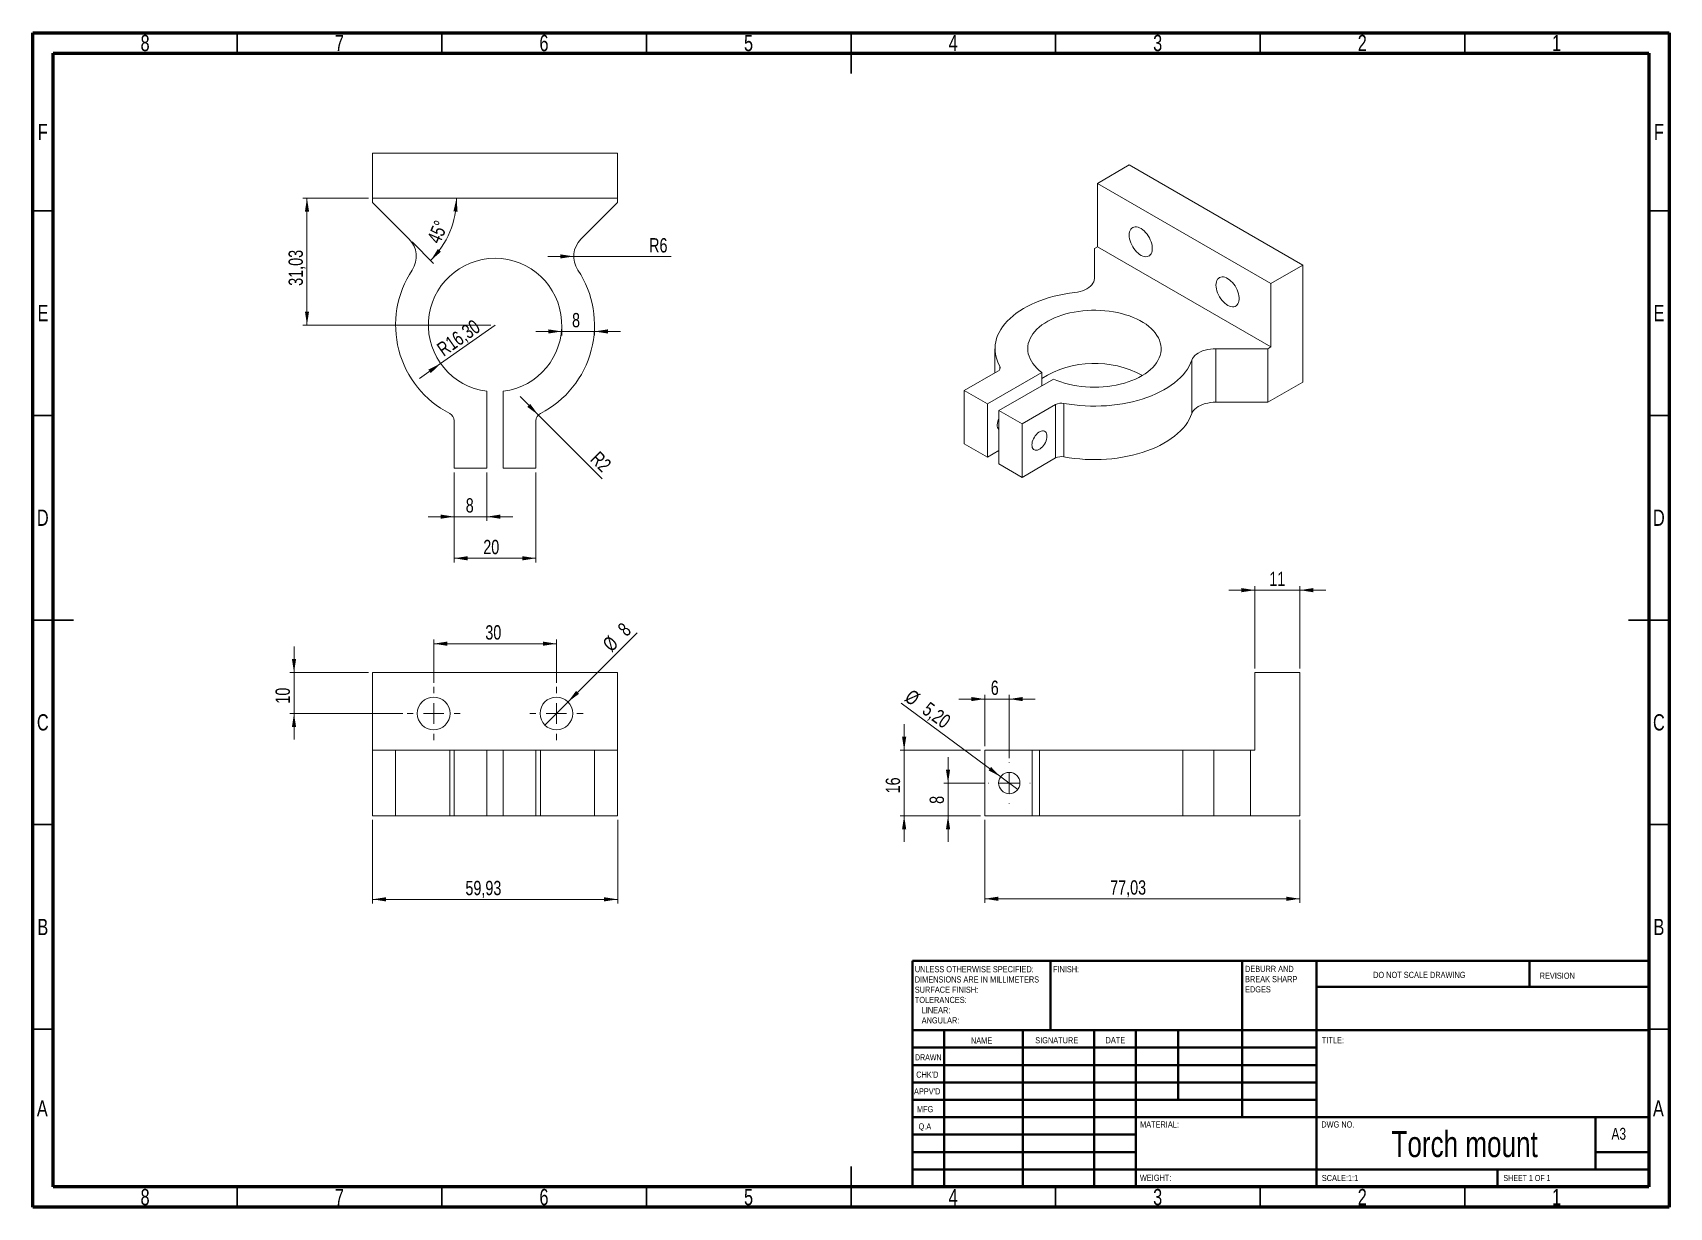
# Model space of a CAD drawing. Header units: millimetres. Extents: x 15 to 415, y 5 to 292.
import ezdxf

# ---------------------------------------------------------------- set-up
doc = ezdxf.new("R2010")
doc.units = ezdxf.units.MM
doc.styles.add('SLDTEXTSTYLE0', font='TXT', dxfattribs={"width": 0.75})
doc.styles.add('SLDTEXTSTYLE1', font='TXT', dxfattribs={"width": 0.686449})
doc.styles.add('SLDTEXTSTYLE2', font='TXT', dxfattribs={"width": 0.6875})
doc.dimstyles.new('SLDDIMSTYLE0', dxfattribs={"dimtxt": 3.5, "dimasz": 3.302, "dimexe": 0, "dimexo": 0.0625, "dimgap": 0.875, "dimtad": 1, "dimrnd": 1e-09, "dimzin": 12, "dimdsep": 46, "dimtxsty": 'SLDTEXTSTYLE0', "dimsah": 1, "dimcen": 0.09, "dimadec": 0, "dimazin": 3, "dimtfac": 1, "dimtofl": 0, "dimtmove": 0, "dimatfit": 3, "dimfxl": 1, "dimfrac": 2, "dimtolj": 1, "dimtzin": 12, "dimarcsym": 0})
doc.dimstyles.new('SLDDIMSTYLE1', dxfattribs={"dimtxt": 3.5, "dimasz": 3.302, "dimexe": 0, "dimexo": 0.0625, "dimgap": 0.875, "dimtad": 1, "dimrnd": 1e-09, "dimzin": 12, "dimdsep": 46, "dimtxsty": 'SLDTEXTSTYLE0', "dimblk1": 'NONE', "dimsah": 1, "dimcen": 0, "dimadec": 0, "dimazin": 3, "dimtfac": 1, "dimtmove": 0, "dimatfit": 3, "dimldrblk": 'NONE', "dimfxl": 1, "dimfrac": 2, "dimtolj": 1, "dimtzin": 12, "dimarcsym": 0})
doc.dimstyles.new('SLDDIMSTYLE2', dxfattribs={"dimtxt": 3.5, "dimasz": 3.302, "dimexe": 0, "dimexo": 0.0625, "dimgap": 0.875, "dimtad": 1, "dimrnd": 1e-09, "dimzin": 12, "dimdsep": 46, "dimtxsty": 'SLDTEXTSTYLE0', "dimsah": 1, "dimcen": 0.09, "dimadec": 0, "dimazin": 3, "dimtfac": 1, "dimtmove": 0, "dimatfit": 0, "dimfxl": 1, "dimfrac": 2, "dimtolj": 1, "dimtzin": 12, "dimarcsym": 0})
doc.dimstyles.new('SLDDIMSTYLE3', dxfattribs={"dimtxt": 3.5, "dimasz": 3.302, "dimexe": 0, "dimexo": 0.0625, "dimgap": 0.875, "dimtad": 1, "dimrnd": 1e-09, "dimzin": 12, "dimdsep": 46, "dimtxsty": 'SLDTEXTSTYLE0', "dimsah": 1, "dimcen": 0, "dimadec": 0, "dimazin": 3, "dimtfac": 1, "dimtofl": 0, "dimtmove": 1, "dimatfit": 3, "dimfxl": 1, "dimfrac": 2, "dimtolj": 1, "dimtzin": 12, "dimarcsym": 0})
doc.dimstyles.new('SLDDIMSTYLE4', dxfattribs={"dimtxt": 3.5, "dimasz": 3.302, "dimexe": 0, "dimexo": 0.0625, "dimgap": 0.875, "dimtad": 1, "dimrnd": 1e-09, "dimzin": 12, "dimdsep": 46, "dimtxsty": 'SLDTEXTSTYLE0', "dimsah": 1, "dimcen": 0, "dimadec": 0, "dimazin": 3, "dimtfac": 1, "dimtofl": 0, "dimtmove": 0, "dimatfit": 3, "dimfxl": 1, "dimfrac": 2, "dimtolj": 1, "dimtzin": 12, "dimarcsym": 0})
doc.dimstyles.new('SLDDIMSTYLE5', dxfattribs={"dimtxt": 3.5, "dimasz": 3.302, "dimexe": 0, "dimexo": 0.0625, "dimgap": 0.875, "dimtad": 1, "dimdec": 4, "dimzin": 12, "dimdsep": 46, "dimtxsty": 'SLDTEXTSTYLE0', "dimsah": 1, "dimcen": 0.09, "dimazin": 3, "dimtfac": 1, "dimtofl": 0, "dimtmove": 0, "dimatfit": 3, "dimfxl": 1, "dimfrac": 2, "dimtolj": 1, "dimtzin": 12, "dimarcsym": 0})

# ---------------------------------------------------------------- blocks, each defined once
blk = doc.blocks.new('SW_NOTE_0')
at = {"color": 0, "linetype": 'Continuous', "lineweight": 0, "char_height": 1.5, "attachment_point": 1, "style": 'SLDTEXTSTYLE0'}
for s, insert in [('UNLESS OTHERWISE SPECIFIED:', (0, 1.93)), ('SURFACE FINISH:', (0, -3.07)), ('DIMENSIONS ARE IN MILLIMETERS', (0, -0.57)), ('TOLERANCES:', (0, -5.57)), ('ANGULAR:', (1.69, -10.57)), ('LINEAR:', (1.69, -8.07))]:
    blk.add_mtext(s, dxfattribs=dict(at, insert=insert))
blk = doc.blocks.new('SW_NOTE_1')
at = {"color": 0, "linetype": 'Continuous', "lineweight": 0, "char_height": 1.5, "attachment_point": 1, "style": 'SLDTEXTSTYLE0'}
for s, insert in [('DEBURR AND', (0, 1.93)), ('BREAK SHARP', (0, -0.57)), ('EDGES', (0, -3.07))]:
    blk.add_mtext(s, dxfattribs=dict(at, insert=insert))
blk = doc.blocks.new('_D')
at = {"color": 7, "linetype": 'Continuous', "lineweight": 0}
for p, q in [((98.03, 99.66), (98.03, 79.24)), ((157.97, 99.66), (157.97, 79.24)), ((98.03, 80.24), (157.97, 80.24))]:
    blk.add_line(p, q, dxfattribs=at)
for points in [[(98.03, 80.24), (101.34, 79.74), (101.34, 80.75)], [(157.97, 80.24), (154.66, 80.75), (154.66, 79.74)]]:
    blk.add_solid(points, dxfattribs=at)
at = {"color": 7, "linetype": 'Continuous', "lineweight": 0, "insert": (120.76, 84.76), "char_height": 3.5, "attachment_point": 1, "style": 'SLDTEXTSTYLE0'}
blk.add_mtext('59,93', dxfattribs=at)
blk = doc.blocks.new('_D_1')
at = {"color": 7, "linetype": 'Continuous', "lineweight": 0}
for q in [(162.72, 145.38), (140.17, 122.83)]:
    blk.add_line((145.83, 128.49), q, dxfattribs=at)
blk.add_solid([(145.83, 128.49), (148.52, 130.46), (147.8, 131.18)], dxfattribs=at)
at = {"color": 7, "linetype": 'Continuous', "lineweight": 0, "char_height": 3.5, "attachment_point": 1, "rotation": 45, "style": 'SLDTEXTSTYLE0'}
for s, insert in [('%%c', (153.98, 142.99)), ('8', (157.67, 146.76))]:
    blk.add_mtext(s, dxfattribs=dict(at, insert=insert))
blk = doc.blocks.new('_NONE')
blk = doc.blocks.new('_D_2')
at = {"color": 7, "linetype": 'Continuous', "lineweight": 0}
for p, q in [((113, 133.16), (113, 143.71)), ((113, 142.71), (143, 142.71)), ((143, 133.16), (143, 143.71))]:
    blk.add_line(p, q, dxfattribs=at)
for points in [[(113, 142.71), (116.3, 142.2), (116.3, 143.22)], [(143, 142.71), (139.7, 143.22), (139.7, 142.2)]]:
    blk.add_solid(points, dxfattribs=at)
at = {"color": 7, "linetype": 'Continuous', "lineweight": 0, "insert": (125.62, 147.22), "char_height": 3.5, "attachment_point": 1, "style": 'SLDTEXTSTYLE0'}
blk.add_mtext('30', dxfattribs=at)
blk = doc.blocks.new('_D_3')
at = {"color": 7, "linetype": 'Continuous', "lineweight": 0}
for p, q in [((78.86, 135.66), (78.86, 142.01)), ((97.03, 135.66), (77.86, 135.66)), ((78.86, 125.66), (78.86, 135.66)), ((105.5, 125.66), (77.86, 125.66)), ((78.86, 125.66), (78.86, 119.31))]:
    blk.add_line(p, q, dxfattribs=at)
for points in [[(78.86, 135.66), (79.37, 138.96), (78.35, 138.96)], [(78.86, 125.66), (78.35, 122.36), (79.37, 122.36)]]:
    blk.add_solid(points, dxfattribs=at)
at = {"color": 7, "linetype": 'Continuous', "lineweight": 0, "insert": (74.35, 128.06), "char_height": 3.5, "attachment_point": 1, "rotation": 90, "style": 'SLDTEXTSTYLE0'}
blk.add_mtext('10', dxfattribs=at)
blk = doc.blocks.new('SW_CENTERMARKSYMBOL_0')
at = {"color": 0, "linetype": 'Continuous', "lineweight": 0}
for p, q in [((0, 5), (0, 6.5)), ((-5, 0), (-6.5, 0)), ((0, 0), (-2.5, 0)), ((0, 0), (0, 2.5)), ((0, 0), (0, -2.5)), ((0, 0), (2.5, 0)), ((5, 0), (6.5, 0)), ((0, -5), (0, -6.5))]:
    blk.add_line(p, q, dxfattribs=at)
blk = doc.blocks.new('SW_CENTERMARKSYMBOL_1')
at = {"color": 0, "linetype": 'Continuous', "lineweight": 0}
for p, q in [((0, 5), (0, 6.5)), ((-5, 0), (-6.5, 0)), ((0, 0), (-2.5, 0)), ((0, 0), (0, 2.5)), ((0, 0), (0, -2.5)), ((0, 0), (2.5, 0)), ((5, 0), (6.5, 0)), ((0, -5), (0, -6.5))]:
    blk.add_line(p, q, dxfattribs=at)
blk = doc.blocks.new('_D_4')
at = {"color": 7, "linetype": 'Continuous', "lineweight": 0}
for q in [(134.1, 203.09), (154.15, 182.98)]:
    blk.add_line((138.59, 198.59), q, dxfattribs=at)
blk.add_solid([(138.59, 198.59), (136.61, 201.29), (135.89, 200.57)], dxfattribs=at)
at = {"color": 7, "linetype": 'Continuous', "lineweight": 0, "insert": (153.51, 190), "char_height": 3.5, "attachment_point": 1, "rotation": 315, "style": 'SLDTEXTSTYLE0'}
blk.add_mtext('R2', dxfattribs=at)
blk = doc.blocks.new('_D_5')
at = {"color": 7, "linetype": 'Continuous', "lineweight": 0}
for q in [(140.89, 237.35), (171.08, 237.3)]:
    blk.add_line((147.24, 237.34), q, dxfattribs=at)
blk.add_solid([(147.24, 237.34), (143.94, 237.85), (143.94, 236.84)], dxfattribs=at)
at = {"color": 7, "linetype": 'Continuous', "lineweight": 0, "insert": (165.66, 241.81), "char_height": 3.5, "attachment_point": 1, "rotation": 0.0005, "style": 'SLDTEXTSTYLE0'}
blk.add_mtext('R6', dxfattribs=at)
blk = doc.blocks.new('_D_6')
at = {"color": 7, "linetype": 'Continuous', "lineweight": 0}
for q in [(128, 220.58), (109.52, 207.49)]:
    blk.add_line((114.7, 211.16), q, dxfattribs=at)
blk.add_solid([(114.7, 211.16), (111.71, 209.66), (112.3, 208.83)], dxfattribs=at)
at = {"color": 7, "linetype": 'Continuous', "lineweight": 0, "insert": (113.43, 215.6), "char_height": 3.5, "attachment_point": 1, "rotation": 35.3197, "style": 'SLDTEXTSTYLE0'}
blk.add_mtext('R16,30', dxfattribs=at)
blk = doc.blocks.new('_D_7')
at = {"color": 7, "linetype": 'Continuous', "lineweight": 0}
for p, q in [((118, 184.58), (118, 162.58)), ((138, 184.58), (138, 162.58)), ((118, 163.58), (138, 163.58))]:
    blk.add_line(p, q, dxfattribs=at)
for points in [[(118, 163.58), (121.3, 163.07), (121.3, 164.09)], [(138, 163.58), (134.7, 164.09), (134.7, 163.07)]]:
    blk.add_solid(points, dxfattribs=at)
at = {"color": 7, "linetype": 'Continuous', "lineweight": 0, "insert": (125.12, 168.09), "char_height": 3.5, "attachment_point": 1, "style": 'SLDTEXTSTYLE0'}
blk.add_mtext('20', dxfattribs=at)
blk = doc.blocks.new('_D_8')
at = {"color": 7, "linetype": 'Continuous', "lineweight": 0}
for p, q in [((118, 184.58), (118, 172.75)), ((126, 184.58), (126, 172.75)), ((118, 173.75), (111.65, 173.75)), ((126, 173.75), (118, 173.75)), ((126, 173.75), (132.35, 173.75))]:
    blk.add_line(p, q, dxfattribs=at)
for points in [[(118, 173.75), (114.7, 174.26), (114.7, 173.24)], [(126, 173.75), (129.3, 173.24), (129.3, 174.26)]]:
    blk.add_solid(points, dxfattribs=at)
at = {"color": 7, "linetype": 'Continuous', "lineweight": 0, "insert": (120.84, 178.26), "char_height": 3.5, "attachment_point": 1, "style": 'SLDTEXTSTYLE0'}
blk.add_mtext('8', dxfattribs=at)
blk = doc.blocks.new('_D_9')
at = {"color": 7, "linetype": 'Continuous', "lineweight": 0}
for p, q in [((97.03, 251.61), (81.03, 251.61)), ((82.03, 251.61), (82.03, 220.58)), ((127, 220.58), (81.03, 220.58))]:
    blk.add_line(p, q, dxfattribs=at)
for points in [[(82.03, 251.61), (81.53, 248.31), (82.54, 248.31)], [(82.03, 220.58), (82.54, 223.88), (81.53, 223.88)]]:
    blk.add_solid(points, dxfattribs=at)
at = {"color": 7, "linetype": 'Continuous', "lineweight": 0, "insert": (77.52, 230.16), "char_height": 3.5, "attachment_point": 1, "rotation": 90, "style": 'SLDTEXTSTYLE0'}
blk.add_mtext('31,03', dxfattribs=at)
blk = doc.blocks.new('_D_10')
at = {"color": 7, "linetype": 'Continuous', "lineweight": 0}
blk.add_line((107.71, 240.87), (112.96, 235.62), dxfattribs=at)
blk.add_arc((96.97, 251.61), 21.61, 315, 0, dxfattribs=at)
for points in [[(118.59, 251.61), (117.83, 248.35), (118.84, 248.28)], [(112.26, 236.32), (114.79, 238.5), (114.02, 239.16)]]:
    blk.add_solid(points, dxfattribs=at)
at = {"color": 7, "linetype": 'Continuous', "lineweight": 0, "insert": (111.27, 241.58), "char_height": 3.5, "attachment_point": 1, "rotation": 66.592, "style": 'SLDTEXTSTYLE0'}
blk.add_mtext('45°', dxfattribs=at)
blk = doc.blocks.new('_D_11')
at = {"color": 7, "linetype": 'Continuous', "lineweight": 0}
for p, q in [((144.3, 219.01), (137.95, 219.01)), ((144.3, 219.58), (144.3, 218.01)), ((144.3, 219.01), (152.3, 219.01)), ((152.3, 219.58), (152.3, 218.01)), ((152.3, 219.01), (158.65, 219.01))]:
    blk.add_line(p, q, dxfattribs=at)
for points in [[(144.3, 219.01), (141, 219.52), (141, 218.5)], [(152.3, 219.01), (155.6, 218.5), (155.6, 219.52)]]:
    blk.add_solid(points, dxfattribs=at)
at = {"color": 7, "linetype": 'Continuous', "lineweight": 0, "insert": (146.82, 223.52), "char_height": 3.5, "attachment_point": 1, "style": 'SLDTEXTSTYLE0'}
blk.add_mtext('8', dxfattribs=at)
blk = doc.blocks.new('_D_12')
at = {"color": 7, "linetype": 'Continuous', "lineweight": 0}
for p, q in [((313.71, 136.66), (313.71, 156.79)), ((324.71, 136.66), (324.71, 156.79)), ((313.71, 155.79), (307.36, 155.79)), ((313.71, 155.79), (324.71, 155.79)), ((324.71, 155.79), (331.06, 155.79))]:
    blk.add_line(p, q, dxfattribs=at)
for points in [[(313.71, 155.79), (310.4, 156.3), (310.4, 155.28)], [(324.71, 155.79), (328.01, 155.28), (328.01, 156.3)]]:
    blk.add_solid(points, dxfattribs=at)
at = {"color": 7, "linetype": 'Continuous', "lineweight": 0, "insert": (317.23, 160.3), "char_height": 3.5, "attachment_point": 1, "style": 'SLDTEXTSTYLE0'}
blk.add_mtext('11', dxfattribs=at)
blk = doc.blocks.new('_D_13')
at = {"color": 7, "linetype": 'Continuous', "lineweight": 0}
for p, q in [((227.99, 116.66), (227.99, 123.01)), ((246.68, 116.66), (226.99, 116.66)), ((227.99, 116.66), (227.99, 100.66)), ((246.68, 100.66), (226.99, 100.66)), ((227.99, 100.66), (227.99, 94.31))]:
    blk.add_line(p, q, dxfattribs=at)
for points in [[(227.99, 116.66), (228.5, 119.96), (227.48, 119.96)], [(227.99, 100.66), (227.48, 97.36), (228.5, 97.36)]]:
    blk.add_solid(points, dxfattribs=at)
at = {"color": 7, "linetype": 'Continuous', "lineweight": 0, "insert": (223.48, 106.13), "char_height": 3.5, "attachment_point": 1, "rotation": 90, "style": 'SLDTEXTSTYLE0'}
blk.add_mtext('16', dxfattribs=at)
blk = doc.blocks.new('_D_14')
at = {"color": 7, "linetype": 'Continuous', "lineweight": 0}
for p, q in [((247.68, 129.18), (241.33, 129.18)), ((247.68, 117.66), (247.68, 130.18)), ((247.68, 129.18), (253.68, 129.18)), ((253.68, 114.76), (253.68, 130.18)), ((253.68, 129.18), (260.03, 129.18))]:
    blk.add_line(p, q, dxfattribs=at)
for points in [[(247.68, 129.18), (244.38, 129.69), (244.38, 128.67)], [(253.68, 129.18), (256.98, 128.67), (256.98, 129.69)]]:
    blk.add_solid(points, dxfattribs=at)
at = {"color": 7, "linetype": 'Continuous', "lineweight": 0, "insert": (249.16, 133.69), "char_height": 3.5, "attachment_point": 1, "style": 'SLDTEXTSTYLE0'}
blk.add_mtext('6', dxfattribs=at)
blk = doc.blocks.new('_D_15')
at = {"color": 7, "linetype": 'Continuous', "lineweight": 0}
for p, q in [((238.72, 108.66), (238.72, 115.01)), ((247.58, 108.66), (237.72, 108.66)), ((238.72, 100.66), (238.72, 108.66)), ((246.68, 100.66), (237.72, 100.66)), ((238.72, 100.66), (238.72, 94.31))]:
    blk.add_line(p, q, dxfattribs=at)
for points in [[(238.72, 108.66), (239.23, 111.96), (238.21, 111.96)], [(238.72, 100.66), (238.21, 97.36), (239.23, 97.36)]]:
    blk.add_solid(points, dxfattribs=at)
at = {"color": 7, "linetype": 'Continuous', "lineweight": 0, "insert": (234.21, 103.57), "char_height": 3.5, "attachment_point": 1, "rotation": 90, "style": 'SLDTEXTSTYLE0'}
blk.add_mtext('8', dxfattribs=at)
blk = doc.blocks.new('_D_16')
at = {"color": 7, "linetype": 'Continuous', "lineweight": 0}
for q in [(227.27, 128.16), (255.77, 107.11)]:
    blk.add_line((251.59, 110.2), q, dxfattribs=at)
blk.add_solid([(251.59, 110.2), (249.23, 112.57), (248.63, 111.76)], dxfattribs=at)
at = {"color": 7, "linetype": 'Continuous', "lineweight": 0, "char_height": 3.5, "attachment_point": 1, "rotation": 323.5518, "style": 'SLDTEXTSTYLE0'}
for s, insert in [('%%c', (229.94, 131.78)), ('5,20', (234.22, 128.69))]:
    blk.add_mtext(s, dxfattribs=dict(at, insert=insert))
blk = doc.blocks.new('_D_17')
at = {"color": 7, "linetype": 'Continuous', "lineweight": 0}
for p, q in [((247.68, 99.66), (247.68, 79.38)), ((324.71, 99.66), (324.71, 79.38)), ((247.68, 80.38), (324.71, 80.38))]:
    blk.add_line(p, q, dxfattribs=at)
for points in [[(247.68, 80.38), (250.98, 79.87), (250.98, 80.89)], [(324.71, 80.38), (321.4, 80.89), (321.4, 79.87)]]:
    blk.add_solid(points, dxfattribs=at)
at = {"color": 7, "linetype": 'Continuous', "lineweight": 0, "insert": (278.35, 84.89), "char_height": 3.5, "attachment_point": 1, "style": 'SLDTEXTSTYLE0'}
blk.add_mtext('77,03', dxfattribs=at)
blk = doc.blocks.new('SW_CENTERMARKSYMBOL_2')
at = {"color": 0, "linetype": 'Continuous', "lineweight": 0}
for p, q in [((0, 5), (0, 5.1)), ((-5, 0), (-5.1, 0)), ((0, 0), (-2.5, 0)), ((0, 0), (0, 2.5)), ((0, 0), (0, -2.5)), ((0, 0), (2.5, 0)), ((5, 0), (5.1, 0)), ((0, -5), (0, -5.1))]:
    blk.add_line(p, q, dxfattribs=at)

msp = doc.modelspace()

# ---------------------------------------------------------------- linework, layer by layer
at = {"color": 7, "linetype": 'Continuous', "lineweight": 60}
for p, q in [((15, 5), (15, 292)), ((15, 292), (415, 292)), ((415, 292), (415, 5)), ((20, 10), (20, 287)), ((20, 287), (410, 287)), ((410, 287), (410, 10)), ((410, 10), (20, 10)), ((415, 5), (15, 5))]:
    msp.add_line(p, q, dxfattribs=at)
at = {"color": 7, "linetype": 'Continuous', "lineweight": 30}
for p, q in [((65, 287), (65, 292)), ((115, 287), (115, 292)), ((165, 287), (165, 292)), ((215, 292), (215, 282)), ((215, 287), (215, 292)), ((265, 287), (265, 292)), ((315, 287), (315, 292)), ((365, 287), (365, 292)), ((20, 248.5), (15, 248.5)), ((410, 248.5), (415, 248.5)), ((20, 198.5), (15, 198.5)), ((410, 198.5), (415, 198.5)), ((15, 148.5), (25, 148.5)), ((20, 148.5), (15, 148.5)), ((415, 148.5), (405, 148.5)), ((410, 148.5), (415, 148.5)), ((20, 98.5), (15, 98.5)), ((410, 98.5), (415, 98.5)), ((20, 48.5), (15, 48.5)), ((410, 48.5), (415, 48.5)), ((215, 5), (215, 15)), ((65, 10), (65, 5)), ((115, 10), (115, 5)), ((165, 10), (165, 5)), ((215, 10), (215, 5)), ((265, 10), (265, 5)), ((315, 10), (315, 5)), ((365, 10), (365, 5))]:
    msp.add_line(p, q, dxfattribs=at)
at = {"color": 7, "linetype": 'Continuous', "lineweight": 15}
for p, q in [((98.033, 251.60708), (98.033, 262.60708)), ((98.033, 262.60708), (157.9655, 262.60708)), ((157.9655, 262.60708), (157.9655, 251.60708)), ((275.24455, 255.20037), (283.02272, 259.69062)), ((283.02272, 259.69062), (325.4014, 235.22592)), ((275.24455, 255.20037), (317.62323, 230.73568)), ((275.24455, 239.6861), (275.24455, 255.20037)), ((98.033, 251.60708), (157.9655, 251.60708)), ((98.033, 251.60708), (98.033, 250.54709)), ((98.033, 250.54709), (106.99818, 241.58191)), ((157.9655, 250.54709), (149.00032, 241.58191)), ((157.9655, 250.54709), (157.9655, 251.60708)), ((275.24455, 239.6861), (274.49502, 239.2534)), ((274.49502, 239.2534), (274.49502, 231.93416)), ((275.24455, 239.6861), (317.62323, 215.22141)), ((325.4014, 235.22592), (317.62323, 230.73568)), ((325.4014, 235.22592), (325.4014, 206.647)), ((317.62323, 230.73568), (317.62323, 215.22141)), ((250.19502, 214.78871), (250.19502, 208.9247)), ((298.31383, 198.94622), (298.31383, 212.01087)), ((316.8737, 214.78871), (304.19502, 214.78871)), ((304.19502, 214.78871), (304.19502, 201.72406)), ((316.8737, 214.78871), (317.62323, 215.22141)), ((316.8737, 214.78871), (316.8737, 201.72406)), ((250.87569, 209.31764), (242.67521, 204.58361)), ((248.33207, 201.31798), (261.64205, 209.00167)), ((261.64205, 209.00167), (261.64205, 205.73603)), ((125.99925, 185.58084), (125.99925, 204.404)), ((129.99925, 204.404), (129.99925, 185.58084)), ((242.67521, 204.58361), (248.33207, 201.31798)), ((242.67521, 204.58361), (242.67521, 191.51896)), ((264.47048, 207.36885), (251.1605, 199.68516)), ((325.4014, 206.647), (316.8737, 201.72406)), ((248.33207, 201.31798), (248.33207, 188.25332)), ((265.01782, 201.15356), (256.81735, 196.41953)), ((265.01782, 188.08891), (265.01782, 201.15356)), ((267.04519, 201.43613), (267.04519, 188.37148)), ((304.19502, 201.72406), (316.8737, 201.72406)), ((117.99925, 197.17806), (117.99925, 185.58084)), ((137.99925, 197.17806), (137.99925, 185.58084)), ((251.1605, 199.68516), (256.81735, 196.41953)), ((251.1605, 199.68516), (251.1605, 186.62051)), ((256.81735, 196.41953), (256.81735, 183.35487)), ((242.67521, 191.51896), (248.33207, 188.25332)), ((248.33207, 188.25332), (251.1605, 189.88614)), ((256.81735, 183.35487), (265.01782, 188.08891)), ((117.99925, 185.58084), (125.99925, 185.58084)), ((129.99925, 185.58084), (137.99925, 185.58084)), ((251.1605, 186.62051), (256.81735, 183.35487)), ((98.033, 135.65958), (157.9655, 135.65958)), ((98.033, 116.65958), (98.033, 135.65958)), ((157.9655, 135.65958), (157.9655, 116.65958)), ((324.70585, 135.65958), (313.70585, 135.65958)), ((313.70585, 135.65958), (313.70585, 116.65958)), ((324.70585, 135.65958), (324.70585, 100.65958)), ((98.033, 116.65958), (98.033, 100.65958)), ((98.033, 116.65958), (103.69925, 116.65958)), ((103.69925, 116.65958), (103.69925, 100.65958)), ((103.69925, 116.65958), (116.9118, 116.65958)), ((116.9118, 100.65958), (116.9118, 116.65958)), ((116.9118, 116.65958), (117.99925, 116.65958)), ((117.99925, 116.65958), (117.99925, 100.65958)), ((117.99925, 116.65958), (125.99925, 116.65958)), ((125.99925, 116.65958), (125.99925, 100.65958)), ((125.99925, 116.65958), (129.99925, 116.65958)), ((129.99925, 116.65958), (129.99925, 100.65958)), ((129.99925, 116.65958), (137.99925, 116.65958)), ((137.99925, 116.65958), (137.99925, 100.65958)), ((137.99925, 116.65958), (139.0867, 116.65958)), ((139.0867, 116.65958), (139.0867, 100.65958)), ((152.29925, 116.65958), (139.0867, 116.65958)), ((152.29925, 100.65958), (152.29925, 116.65958)), ((157.9655, 116.65958), (152.29925, 116.65958)), ((157.9655, 116.65958), (157.9655, 100.65958)), ((247.6796, 116.65958), (247.6796, 100.65958)), ((259.27683, 116.65958), (247.6796, 116.65958)), ((259.27683, 100.65958), (259.27683, 116.65958)), ((259.27683, 116.65958), (261.0565, 116.65958)), ((261.0565, 116.65958), (261.0565, 100.65958)), ((296.11953, 116.65958), (261.0565, 116.65958)), ((296.11953, 100.65958), (296.11953, 116.65958)), ((296.11953, 116.65958), (303.68067, 116.65958)), ((303.68067, 116.65958), (303.68067, 100.65958)), ((312.64585, 116.65958), (303.68067, 116.65958)), ((312.64585, 116.65958), (312.64585, 100.65958)), ((312.64585, 116.65958), (313.70585, 116.65958)), ((103.69925, 100.65958), (98.033, 100.65958)), ((116.9118, 100.65958), (103.69925, 100.65958)), ((117.99925, 100.65958), (116.9118, 100.65958)), ((117.99925, 100.65958), (125.99925, 100.65958)), ((125.99925, 100.65958), (129.99925, 100.65958)), ((129.99925, 100.65958), (137.99925, 100.65958)), ((139.0867, 100.65958), (137.99925, 100.65958)), ((139.0867, 100.65958), (152.29925, 100.65958)), ((152.29925, 100.65958), (157.9655, 100.65958)), ((247.6796, 100.65958), (259.27683, 100.65958)), ((261.0565, 100.65958), (259.27683, 100.65958)), ((261.0565, 100.65958), (296.11953, 100.65958)), ((303.68067, 100.65958), (296.11953, 100.65958)), ((303.68067, 100.65958), (312.64585, 100.65958)), ((324.70585, 100.65958), (312.64585, 100.65958))]:
    msp.add_line(p, q, dxfattribs=at)
at = {"color": 8, "linetype": 'Continuous', "lineweight": 15}
msp.add_line((251.36517, 209.78008), (251.36517, 210.48802), dxfattribs=at)
at = {"color": 7, "linetype": 'Continuous', "lineweight": 40}
for p, q in [((230, 65.25), (410, 65.25)), ((230, 65.25), (230, 10)), ((263.8, 48.25), (263.8, 65.25)), ((310.6, 65.25), (310.6, 27)), ((328.8, 65.25), (328.8, 10)), ((380.8, 58.875), (380.8, 65.25)), ((410, 58.875), (328.8, 58.875)), ((410, 48.25), (230, 48.25)), ((237.8, 48.25), (237.8, 10)), ((256.99095, 48.25), (256.99095, 10)), ((274.39893, 48.25), (274.39893, 10)), ((284.6, 10), (284.6, 48.25)), ((295, 31.25), (295, 48.25)), ((328.8, 44), (230, 44)), ((328.8, 39.75), (230, 39.75)), ((328.8, 35.5), (230, 35.5)), ((328.8, 31.25), (230, 31.25)), ((284.6, 27), (230, 27)), ((284.6, 27), (410, 27)), ((397, 14.25), (397, 27)), ((284.6, 22.74993), (230, 22.74993)), ((284.6, 18.5), (230, 18.5)), ((410, 18.5), (397, 18.5)), ((230, 14.25), (410, 14.25)), ((373, 10), (373, 14.25))]:
    msp.add_line(p, q, dxfattribs=at)
at = {"color": 7, "linetype": 'Continuous', "lineweight": 15, "flags": 128}
for points in [[(282.99886, 242.55849), (283.0241, 242.97926), (283.09936, 243.36338), (283.2233, 243.704), (283.3937, 243.99505), (283.60754, 244.23132), (283.86099, 244.4086), (284.14952, 244.52372), (284.468, 244.57464), (284.81073, 244.56045), (285.1716, 244.48139), (285.54417, 244.33888), (285.9218, 244.13546), (286.29774, 243.87476), (286.66528, 243.56144), (287.01787, 243.20108), (287.34921, 242.80011), (287.6534, 242.3657), (287.925, 241.90559), (288.15916, 241.42799), (288.35171, 240.94143), (288.49921, 240.45459), (288.59904, 239.97615), (288.6494, 239.51466), (288.6494, 239.07835), (288.59904, 238.67501), (288.49921, 238.31183), (288.35171, 237.99529), (288.15916, 237.73104), (287.925, 237.52381), (287.6534, 237.37727), (287.34921, 237.29406), (287.01787, 237.27566), (286.66528, 237.32239), (286.29774, 237.43343), (285.9218, 237.60678), (285.54417, 237.83936), (285.1716, 238.12701), (284.81073, 238.46461), (284.468, 238.84612), (284.14952, 239.26474), (283.86099, 239.713), (283.60754, 240.18291), (283.3937, 240.66606), (283.2233, 241.15385), (283.09936, 241.63757), (283.0241, 242.10859), (282.99886, 242.55849)], [(304.21206, 230.31237), (304.2373, 230.73314), (304.31256, 231.11726), (304.4365, 231.45788), (304.60691, 231.74893), (304.82074, 231.98519), (305.07419, 232.16247), (305.36273, 232.2776), (305.6812, 232.32852), (306.02393, 232.31432), (306.3848, 232.23526), (306.75738, 232.09275), (307.135, 231.88933), (307.51094, 231.62864), (307.87849, 231.31531), (308.23107, 230.95496), (308.56242, 230.55399), (308.8666, 230.11958), (309.1382, 229.65947), (309.37236, 229.18187), (309.56492, 228.69531), (309.71242, 228.20847), (309.81224, 227.73003), (309.8626, 227.26854), (309.8626, 226.83223), (309.81224, 226.42889), (309.71242, 226.0657), (309.56492, 225.74917), (309.37236, 225.48492), (309.1382, 225.27768), (308.8666, 225.13115), (308.56242, 225.04794), (308.23107, 225.02954), (307.87849, 225.07627), (307.51094, 225.18731), (307.135, 225.36066), (306.75738, 225.59323), (306.3848, 225.88089), (306.02393, 226.21848), (305.6812, 226.6), (305.36273, 227.01862), (305.07419, 227.46688), (304.82074, 227.93679), (304.60691, 228.41994), (304.4365, 228.90773), (304.31256, 229.39145), (304.2373, 229.86247), (304.21206, 230.31237)], [(269.68314, 228.53902), (268.39769, 228.36802), (267.13021, 228.157), (265.88443, 227.90659), (264.66403, 227.61751), (263.4726, 227.29064), (262.31366, 226.92692), (261.1906, 226.52744), (260.10676, 226.09335), (259.06532, 225.62596), (258.06935, 225.12663), (257.12178, 224.59684), (256.22541, 224.03814), (255.38287, 223.45218), (254.59666, 222.84069), (253.86909, 222.20548), (253.2023, 221.54841), (252.59826, 220.87142), (252.05875, 220.1765), (251.58535, 219.4657), (251.17947, 218.74113), (250.84229, 218.0049), (250.57482, 217.2592), (250.37784, 216.50622), (250.25192, 215.74818), (250.19745, 214.9873), (250.21459, 214.22585), (250.30328, 213.46605), (250.46325, 212.71015), (250.69404, 211.96038), (250.99498, 211.21894), (251.36517, 210.48802)], [(274.49502, 231.93416), (274.45588, 231.53915), (274.33896, 231.14931), (274.14579, 230.7697), (273.8789, 230.40528), (273.54175, 230.06082), (273.13876, 229.74079), (272.67518, 229.44939), (272.15706, 229.1904), (271.59116, 228.96722), (270.98486, 228.78274), (270.34607, 228.63939), (269.68314, 228.53902)], [(261.64205, 209.00167), (261.00576, 209.50629), (260.42882, 210.03415), (259.91377, 210.58294), (259.46287, 211.15022), (259.0781, 211.73351), (258.76117, 212.33025), (258.51346, 212.9378), (258.33606, 213.5535), (258.22977, 214.17463), (258.19503, 214.79846), (258.232, 215.42225), (258.34053, 216.04325), (258.52014, 216.65873), (258.77003, 217.26599), (259.08911, 217.86234), (259.47596, 218.44518), (259.9289, 219.01192), (260.44592, 219.56008), (261.02476, 220.08726), (261.66285, 220.59111), (262.35741, 221.06945), (263.10537, 221.52014), (263.90345, 221.94122), (264.74812, 222.33083), (265.63567, 222.68726), (266.5622, 223.00894), (267.52364, 223.29445), (268.51575, 223.54254), (269.53416, 223.75211), (270.5744, 223.92225), (271.63189, 224.0522), (272.70198, 224.1414), (273.77996, 224.18944), (274.86108, 224.19613), (275.94059, 224.16142), (277.01374, 224.08548), (278.07581, 223.96864), (279.12213, 223.8114), (280.14808, 223.61447), (281.14917, 223.37871), (282.12098, 223.10516), (283.05924, 222.79501), (283.95981, 222.44964), (284.81875, 222.07056), (285.63226, 221.65945), (286.39678, 221.2181), (287.10892, 220.74847), (287.76557, 220.25262), (288.36384, 219.73273), (288.90109, 219.19108), (289.37495, 218.63007), (289.78334, 218.05216), (290.12447, 217.45988), (290.39684, 216.85586), (290.59924, 216.24274), (290.73079, 215.62322), (290.79091, 215.00003), (290.77933, 214.37591), (290.6961, 213.75361), (290.54159, 213.13586), (290.31648, 212.52539), (290.02177, 211.92487), (289.65874, 211.33695), (289.22899, 210.76422), (288.73442, 210.20919), (288.1772, 209.67432), (287.55978, 209.16194), (286.88488, 208.67433), (286.15546, 208.21361), (285.37475, 207.78182), (284.54617, 207.38086), (283.67336, 207.01249), (282.76018, 206.67834), (281.81062, 206.37987), (280.82889, 206.11839), (279.81929, 205.89507), (278.78625, 205.71087), (277.73434, 205.56661), (276.66818, 205.46292), (275.59246, 205.40027), (274.51191, 205.37893), (273.43128, 205.39898), (272.35533, 205.46034), (271.28881, 205.56275), (270.23638, 205.70575), (269.20269, 205.88871), (268.19228, 206.11083), (267.20961, 206.37114), (266.25899, 206.66847), (265.34461, 207.00153), (264.47048, 207.36885)], [(298.31383, 212.01087), (298.01762, 211.2688), (297.65208, 210.5371), (297.21831, 209.81793), (296.71757, 209.1134), (296.15134, 208.42561), (295.5213, 207.75656), (294.82929, 207.10824), (294.07736, 206.48255), (293.26772, 205.88133), (292.40276, 205.30637), (291.48503, 204.75935), (290.51723, 204.24189), (289.50221, 203.7555), (288.44297, 203.30163), (287.34263, 202.88162), (286.20442, 202.49669), (285.03172, 202.14798), (283.82795, 201.83653), (282.59669, 201.56324), (281.34155, 201.32893), (280.06623, 201.13428), (278.7745, 200.97987), (277.47016, 200.86616), (276.15704, 200.79347), (274.83903, 200.76202), (273.52001, 200.77192), (272.20386, 200.82311), (270.89446, 200.91546), (269.59567, 201.0487), (268.31132, 201.22243), (267.04519, 201.43613)], [(298.31383, 212.01087), (298.48769, 212.39358), (298.73602, 212.76234), (299.05557, 213.11235), (299.44218, 213.43904), (299.89081, 213.73814), (300.39559, 214.00576), (300.94995, 214.2384), (301.54665, 214.43303), (302.1779, 214.58711), (302.83547, 214.69862), (303.51078, 214.76611), (304.19502, 214.78871)], [(304.19502, 201.72406), (303.51078, 201.70146), (302.83547, 201.63397), (302.1779, 201.52245), (301.54665, 201.36838), (300.94995, 201.17375), (300.39559, 200.94111), (299.89081, 200.67349), (299.44218, 200.37438), (299.05557, 200.0477), (298.73602, 199.69769), (298.48769, 199.32892), (298.31383, 198.94622)], [(267.04519, 188.37148), (268.31132, 188.15777), (269.59567, 187.98405), (270.89446, 187.85081), (272.20386, 187.75846), (273.52001, 187.70726), (274.83903, 187.69737), (276.15704, 187.72882), (277.47016, 187.8015), (278.7745, 187.91522), (280.06623, 188.06963), (281.34155, 188.26427), (282.59669, 188.49859), (283.82795, 188.77187), (285.03172, 189.08333), (286.20442, 189.43203), (287.34263, 189.81696), (288.44297, 190.23698), (289.50221, 190.69085), (290.51723, 191.17723), (291.48503, 191.6947), (292.40276, 192.24172), (293.26772, 192.81668), (294.07736, 193.41789), (294.82929, 194.04358), (295.5213, 194.69191), (296.15134, 195.36095), (296.71757, 196.04875), (297.21831, 196.75327), (297.65208, 197.47244), (298.01762, 198.20414), (298.31383, 198.94622)], [(259.22151, 191.27509), (259.24659, 191.63901), (259.32112, 192.02194), (259.4431, 192.41345), (259.60917, 192.80286), (259.81482, 193.17955), (260.05444, 193.53324), (260.32148, 193.85428), (260.60867, 194.13393), (260.90817, 194.36454), (261.21181, 194.53982), (261.51131, 194.65501), (261.7985, 194.70695), (262.06554, 194.69423), (262.30516, 194.61719), (262.51081, 194.47794), (262.67688, 194.28028), (262.79885, 194.02959), (262.87339, 193.73272), (262.89847, 193.39775), (262.87339, 193.03385), (262.79885, 192.65091), (262.67688, 192.2594), (262.51081, 191.86999), (262.30516, 191.4933), (262.06554, 191.13961), (261.7985, 190.81856), (261.51131, 190.53892), (261.21181, 190.30832), (260.90817, 190.13303), (260.60867, 190.01784), (260.32148, 189.9659), (260.05444, 189.97862), (259.81482, 190.05566), (259.60917, 190.19491), (259.4431, 190.39257), (259.32112, 190.64326), (259.24659, 190.94014), (259.22151, 191.27509)]]:
    msp.add_lwpolyline(points, dxfattribs=at)
at = {"color": 7, "linetype": 'Continuous', "lineweight": 15}
for centre, radius in [((112.99925, 125.65958), 4), ((142.99925, 125.65958), 4), ((253.6796, 108.65958), 2.6)]:
    msp.add_circle(centre, radius, dxfattribs=at)
for centre, radius, start, end in [((102.75554, 237.33927), 6, 326.4211863, 45), ((153.24296, 237.33927), 6, 135, 213.5788137), ((127.99925, 220.58084), 16.3, 277.0479176, 262.9520824), ((127.99925, 220.58084), 24.3, 146.4211863, 242.8530795), ((127.99925, 220.58084), 24.3, 297.1469205, 33.5788137), ((250.57687, 210.13016), 0.86572, 290.1921526, 24.4163464), ((274.57183, 186.86668), 24.35921, 61.4134129, 122.0592742), ((266.43428, 198.40502), 3.09206, 78.6049663, 117.2642413), ((115.99925, 197.17806), 2, 0, 62.8530795), ((139.99925, 197.17806), 2, 117.1469205, 180), ((252.10762, 196.06018), 1.37606, 175.2746102, 226.5056817), ((254.45297, 196.04582), 3.71893, 152.2918377, 178.0318343), ((266.43428, 185.34036), 3.09206, 78.6049663, 117.2642413)]:
    msp.add_arc(centre, radius, start, end, dxfattribs=at)

# ---------------------------------------------------------------- block references
at = {"color": 7, "linetype": 'Continuous', "lineweight": 0}
for name, p in [('SW_CENTERMARKSYMBOL_1', (112.99925, 125.65958)), ('SW_CENTERMARKSYMBOL_0', (142.99925, 125.65958)), ('SW_CENTERMARKSYMBOL_2', (253.6796, 108.65958)), ('SW_NOTE_1', (311.30922, 62.06949)), ('SW_NOTE_0', (230.59367, 61.98737))]:
    msp.add_blockref(name, p, dxfattribs=at)

# ---------------------------------------------------------------- texts
for s, insert, char_height, attachment_point, style in [('8', (42.46004, 291.47393), 3.96875, 2, 'SLDTEXTSTYLE0'), ('7', (89.96004, 291.47393), 3.96875, 2, 'SLDTEXTSTYLE0'), ('6', (139.96004, 291.47393), 3.96875, 2, 'SLDTEXTSTYLE0'), ('5', (189.96004, 291.47393), 3.96875, 2, 'SLDTEXTSTYLE0'), ('4', (239.96004, 291.47393), 3.96875, 2, 'SLDTEXTSTYLE0'), ('3', (289.96004, 291.47393), 3.96875, 2, 'SLDTEXTSTYLE0'), ('2', (339.96004, 291.47393), 3.96875, 2, 'SLDTEXTSTYLE0'), ('1', (387.46004, 291.47393), 3.96875, 2, 'SLDTEXTSTYLE0'), ('F', (17.45774, 269.72393), 3.96875, 2, 'SLDTEXTSTYLE0'), ('F', (412.45774, 269.72393), 3.96875, 2, 'SLDTEXTSTYLE0'), ('E', (17.50781, 225.47393), 3.96875, 2, 'SLDTEXTSTYLE0'), ('E', (412.50781, 225.47393), 3.96875, 2, 'SLDTEXTSTYLE0'), ('D', (17.45269, 175.47393), 3.96875, 2, 'SLDTEXTSTYLE0'), ('D', (412.45269, 175.47393), 3.96875, 2, 'SLDTEXTSTYLE0'), ('C', (17.45866, 125.47393), 3.96875, 2, 'SLDTEXTSTYLE0'), ('C', (412.45866, 125.47393), 3.96875, 2, 'SLDTEXTSTYLE0'), ('B', (17.4706, 75.47393), 3.96875, 2, 'SLDTEXTSTYLE0'), ('B', (412.4706, 75.47393), 3.96875, 2, 'SLDTEXTSTYLE0'), ('FINISH:', (264.37129, 63.91927), 1.5, 1, 'SLDTEXTSTYLE0'), ('DO NOT SCALE DRAWING', (342.61464, 62.53299), 1.5, 1, 'SLDTEXTSTYLE0'), ('REVISION', (383.32758, 62.33491), 1.5, 1, 'SLDTEXTSTYLE0'), ('NAME', (244.32224, 46.50148), 1.5, 1, 'SLDTEXTSTYLE0'), ('SIGNATURE', (260.03359, 46.56176), 1.5, 1, 'SLDTEXTSTYLE0'), ('DATE', (277.2147, 46.57618), 1.5, 1, 'SLDTEXTSTYLE0'), ('TITLE:', (330.09016, 46.57618), 1.5, 1, 'SLDTEXTSTYLE0'), ('DRAWN', (230.64336, 42.38478), 1.5, 1, 'SLDTEXTSTYLE1'), ("CHK'D", (230.93922, 38.16185), 1.5, 1, 'SLDTEXTSTYLE0'), ("APPV'D", (230.40172, 34.06587), 1.5, 1, 'SLDTEXTSTYLE0'), ('A', (17.33969, 31.16768), 3.96875, 2, 'SLDTEXTSTYLE0'), ('MFG', (231.12401, 29.71578), 1.5, 1, 'SLDTEXTSTYLE0'), ('A', (412.33969, 31.16768), 3.96875, 2, 'SLDTEXTSTYLE0'), ('Q.A', (231.50904, 25.50466), 1.5, 1, 'SLDTEXTSTYLE0'), ('MATERIAL:', (285.64586, 25.98606), 1.5, 1, 'SLDTEXTSTYLE0'), ('DWG NO.', (329.953, 25.98606), 1.5, 1, 'SLDTEXTSTYLE0'), ('A3', (400.87116, 24.40639), 2.910417, 1, 'SLDTEXTSTYLE0'), ('Torch mount', (364.98551, 23.60691), 6.35, 2, 'SLDTEXTSTYLE0'), ('WEIGHT:', (285.61781, 12.94931), 1.4986, 1, 'SLDTEXTSTYLE0'), ('SCALE:1:1', (330.07397, 12.90009), 1.5, 1, 'SLDTEXTSTYLE0'), ('SHEET 1 OF 1', (374.47829, 12.90009), 1.5, 1, 'SLDTEXTSTYLE2'), ('8', (42.46004, 9.47393), 3.96875, 2, 'SLDTEXTSTYLE0'), ('7', (89.96004, 9.47393), 3.96875, 2, 'SLDTEXTSTYLE0'), ('6', (139.96004, 9.47393), 3.96875, 2, 'SLDTEXTSTYLE0'), ('5', (189.96004, 9.47393), 3.96875, 2, 'SLDTEXTSTYLE0'), ('4', (239.96004, 9.47393), 3.96875, 2, 'SLDTEXTSTYLE0'), ('3', (289.96004, 9.47393), 3.96875, 2, 'SLDTEXTSTYLE0'), ('2', (339.96004, 9.47393), 3.96875, 2, 'SLDTEXTSTYLE0'), ('1', (387.46004, 9.47393), 3.96875, 2, 'SLDTEXTSTYLE0')]:
    msp.add_mtext(s, dxfattribs=dict(at, insert=insert, char_height=char_height, attachment_point=attachment_point, style=style))

# ---------------------------------------------------------------- dimensions: what is measured, and where the dimension line sits
for base, p1, p2, dimstyle, picture, middle in [((82.033, 220.58084), (98.033, 251.60708), (127.99925, 220.58084), 'SLDDIMSTYLE0', '_D_9', (82.033, 235.98199)), ((78.85781, 135.65958), (106.49925, 125.65958), (98.033, 135.65958), 'SLDDIMSTYLE2', '_D_3', (78.85781, 130.64759)), ((227.99087, 100.65958), (247.6796, 116.65958), (247.6796, 100.65958), 'SLDDIMSTYLE2', '_D_13', (227.99087, 108.71851)), ((238.7174, 108.65958), (247.6796, 100.65958), (248.5796, 108.65958), 'SLDDIMSTYLE2', '_D_15', (238.7174, 104.86227))]:
    dim = msp.add_linear_dim(base=base, p1=p1, p2=p2, angle=90, dimstyle=dimstyle, dxfattribs=at)
    dim.commit()
    dim.dimension.update_dxf_attribs({"geometry": picture, "text_midpoint": middle, "dimtype": 160})
dim = msp.add_angular_dim_2l(base=(116.94019, 243.3364), line1=((98.033, 251.60708), (157.9655, 251.60708)), line2=((106.99818, 241.58191), (98.033, 250.54709)), dimstyle='SLDDIMSTYLE5', dxfattribs=at)
dim.commit()
dim.dimension.update_dxf_attribs({"geometry": '_D_10', "text_midpoint": (116.80661, 243.02101), "dimtype": 162})
for center, mpoint, dimstyle, picture, middle in [((153.24296, 237.33927), (147.24296, 237.33922), 'SLDDIMSTYLE3', '_D_5', (168.61338, 237.3394)), ((127.99925, 220.58084), (114.69944, 211.15719), 'SLDDIMSTYLE4', '_D_6', (121.49362, 215.97124)), ((139.99925, 197.17806), (138.58504, 198.59227), 'SLDDIMSTYLE3', '_D_4', (152.41384, 184.76349))]:
    dim = msp.add_radius_dim(center=center, mpoint=mpoint, dimstyle=dimstyle, dxfattribs=at)
    dim.commit()
    dim.dimension.update_dxf_attribs({"geometry": picture, "text_midpoint": middle, "dimtype": 164})
for base, p1, p2, dimstyle, picture, middle in [((152.29925, 219.00855), (144.29925, 220.58084), (152.29925, 220.58084), 'SLDDIMSTYLE2', '_D_11', (148.11622, 219.00855)), ((117.99925, 173.75124), (125.99925, 185.58084), (117.99925, 185.58084), 'SLDDIMSTYLE2', '_D_8', (122.13022, 173.75124)), ((137.99925, 163.58084), (117.99925, 185.58084), (137.99925, 185.58084), 'SLDDIMSTYLE2', '_D_7', (127.70237, 163.58084)), ((324.70585, 155.79251), (313.70585, 135.65958), (324.70585, 135.65958), 'SLDDIMSTYLE2', '_D_12', (319.81705, 155.79251)), ((142.99925, 142.71086), (112.99925, 132.15958), (142.99925, 132.15958), 'SLDDIMSTYLE0', '_D_2', (128.20339, 142.71086)), ((253.6796, 129.1827), (247.6796, 116.65958), (253.6796, 113.75958), 'SLDDIMSTYLE2', '_D_14', (250.45632, 129.1827)), ((157.9655, 80.24359), (98.033, 100.65958), (157.9655, 100.65958), 'SLDDIMSTYLE0', '_D', (126.57692, 80.24359)), ((324.70585, 80.38024), (247.6796, 100.65958), (324.70585, 100.65958), 'SLDDIMSTYLE0', '_D_17', (284.17079, 80.38024))]:
    dim = msp.add_linear_dim(base=base, p1=p1, p2=p2, dimstyle=dimstyle, dxfattribs=at)
    dim.commit()
    dim.dimension.update_dxf_attribs({"geometry": picture, "text_midpoint": middle, "dimtype": 160})
for p1, p2, picture, middle in [((140.17082, 122.83115), (145.82768, 128.48801), '_D_1', (160.05055, 142.71087)), ((255.77103, 107.11493), (251.58818, 110.20423), '_D_16', (232.91352, 123.99665))]:
    dim = msp.add_diameter_dim_2p(p1=p1, p2=p2, dimstyle='SLDDIMSTYLE1', dxfattribs=at)
    dim.commit()
    dim.dimension.update_dxf_attribs({"geometry": picture, "text_midpoint": middle, "dimtype": 163})

doc.saveas('drawing.dxf')
